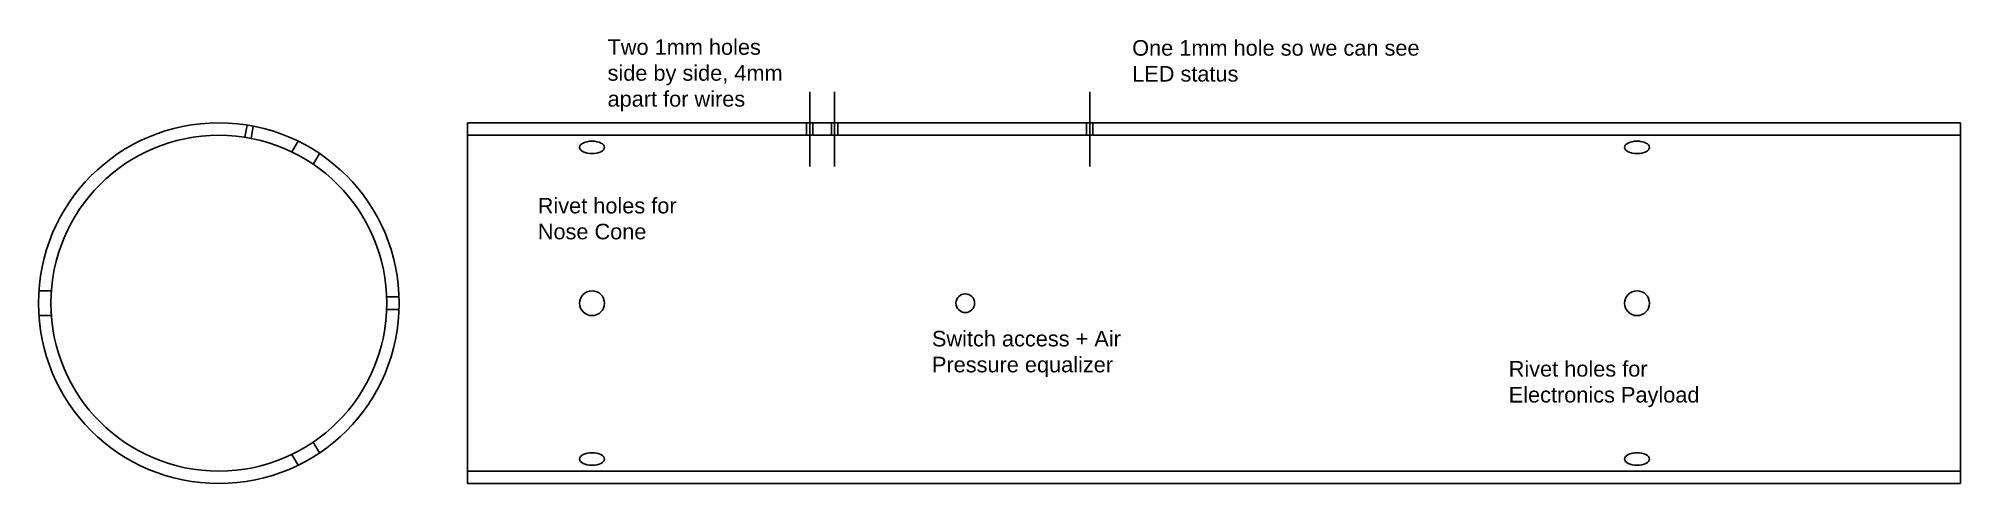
# Model space of a CAD drawing. Header units: millimetres. Extents: x 13 to 322, y 123 to 195.
import ezdxf

# ---------------------------------------------------------------- set-up
doc = ezdxf.new("R2010")
doc.units = ezdxf.units.MM
doc.linetypes.add('DASH2', pattern=[19.05, 12.7, -6.35])
doc.layers.add('centrelines', color=4, linetype='DASH2', plot=False)
doc.layers.add('Hidden', color=2, linetype='Continuous')
doc.layers.add('hidden2', color=6, linetype='Continuous')
doc.styles.get("Standard").update_dxf_attribs({"font": 'arial.ttf'})

msp = doc.modelspace()

# ---------------------------------------------------------------- linework, layer by layer
for p, q in [((82, 123.09), (82, 181.09)), ((82, 181.09), (322, 181.09)), ((322, 181.09), (322, 123.09)), ((322, 123.09), (82, 123.09))]:
    msp.add_line(p, q)
for centre, radius in [((42, 152.09), 29), ((42, 152.09), 27), ((162, 152.09), 1.5)]:
    msp.add_circle(centre, radius)
for centre in [(102, 177.14), (270, 177.14), (102, 127.03), (270, 127.03)]:
    msp.add_ellipse(centre, major_axis=(2, 0), ratio=0.5)
at = {"layer": 'centrelines'}
for p, q in [((137, 186.09), (137, 174.09)), ((141, 186.09), (141, 174.09)), ((182, 186.09), (182, 174.09))]:
    msp.add_line(p, q, dxfattribs=at)
at = {"layer": 'Hidden'}
for p, q in [((46.54, 180.73), (46.2, 178.76)), ((47.53, 180.56), (47.18, 178.59)), ((136.5, 181.09), (136.5, 179.09)), ((137.5, 181.09), (137.5, 179.09)), ((140.5, 181.09), (140.5, 179.09)), ((141.5, 181.09), (141.5, 179.09)), ((181.5, 179.09), (181.5, 181.09)), ((182.5, 179.09), (182.5, 181.09)), ((53.73, 176.41), (54.73, 178.14)), ((58.2, 176.14), (57.19, 174.41)), ((82, 179.09), (322, 179.09)), ((15.07, 154.09), (13.07, 154.09)), ((70.98, 153.09), (68.98, 153.09)), ((13.07, 150.09), (15.07, 150.09)), ((70.98, 151.09), (68.98, 151.09)), ((54.73, 126.03), (53.73, 127.77)), ((57.19, 129.77), (58.2, 128.03)), ((82, 125.09), (322, 125.09))]:
    msp.add_line(p, q, dxfattribs=at)
at = {"layer": 'hidden2'}
for centre in [(102, 152.09), (270, 152.09)]:
    msp.add_circle(centre, 2, dxfattribs=at)

# ---------------------------------------------------------------- texts
at = {"char_height": 2.5, "attachment_point": 1}
for s, insert, width in [('{Two 1mm holes side by side, 4mm apart for wires}', (104.49, 194.53), 30.385), ('{One 1mm hole so we can see LED status}', (188.83, 194.39), 48.428), ('{Rivet holes for Nose Cone}', (93.27, 169.03), 28.5932), ('{Switch access + Air Pressure equalizer}', (156.64, 147.64), 41.7306), ('{Rivet holes for \\PElectronics Payload}', (249.36, 142.79), 41.4657)]:
    msp.add_mtext(s, dxfattribs=dict(at, insert=insert, width=width))

doc.saveas('drawing.dxf')
